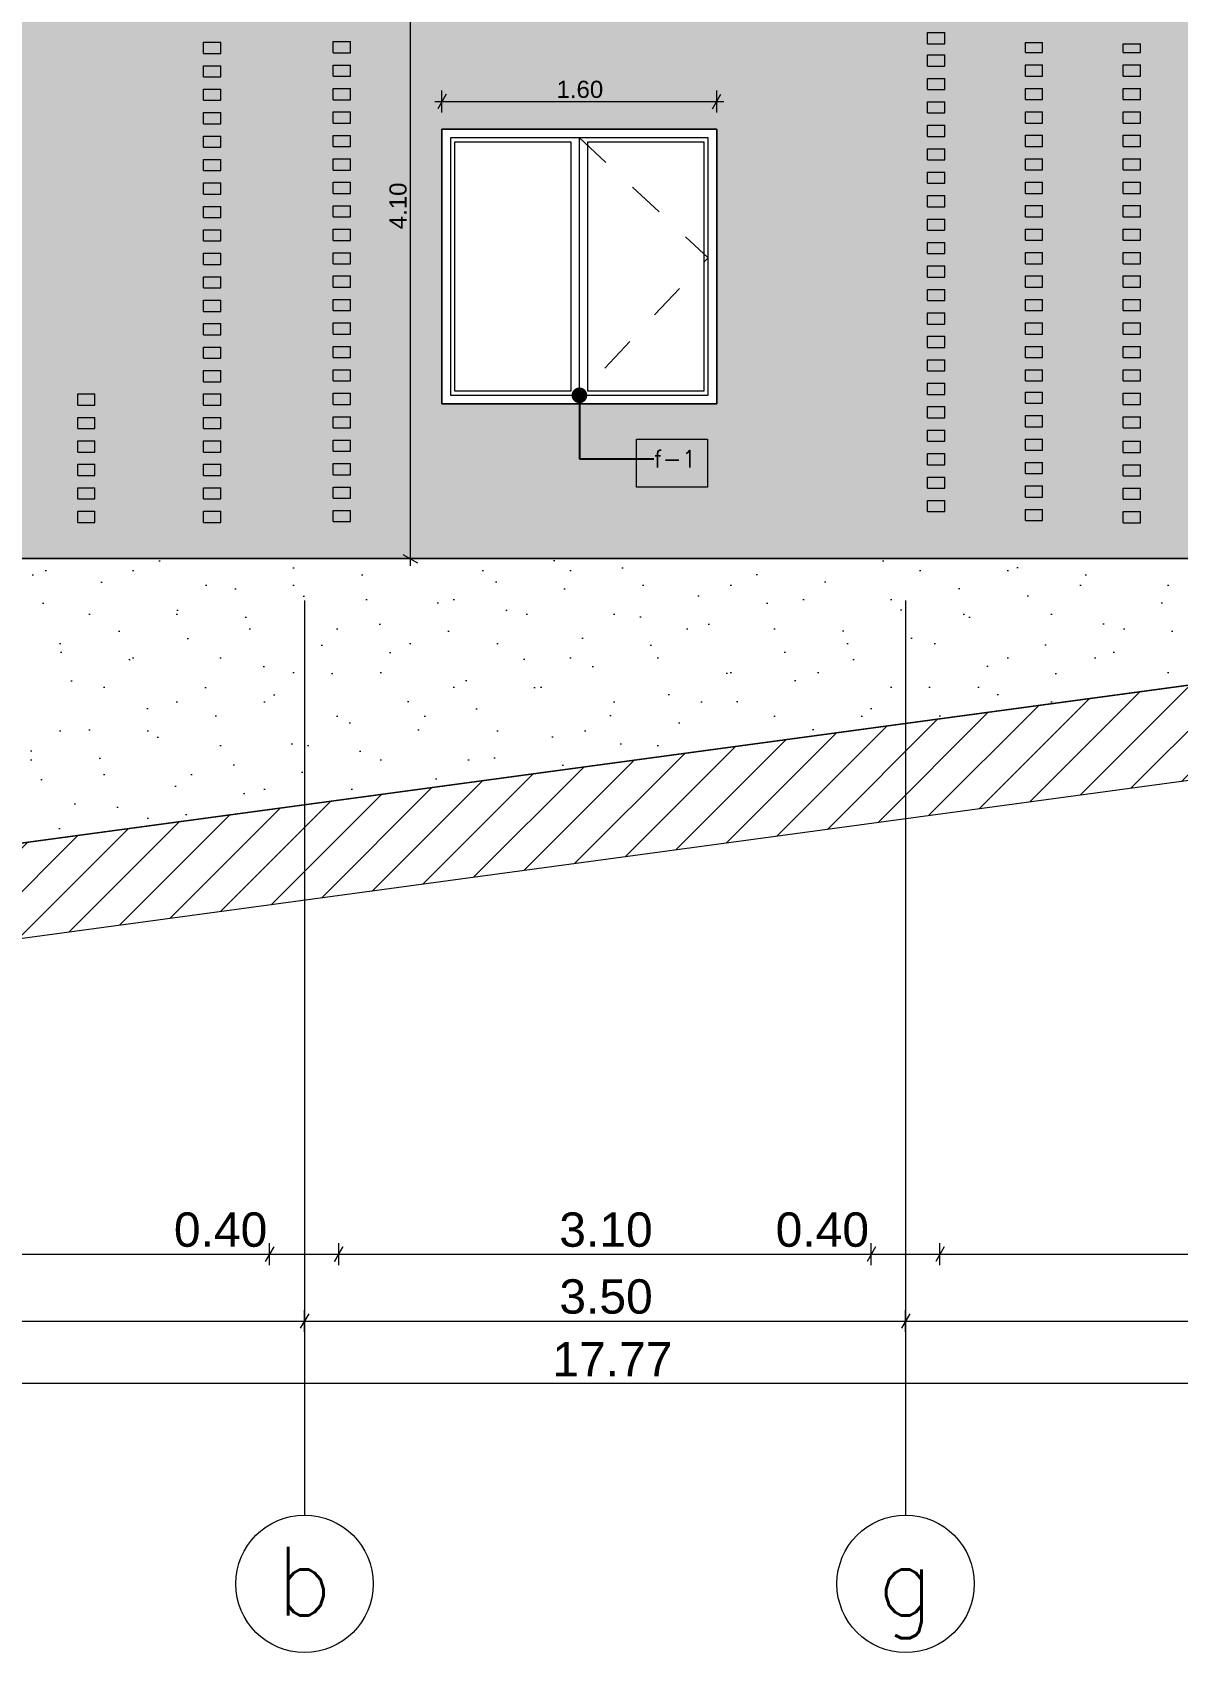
# Model space of a CAD drawing. Header units: millimetres. Extents: x 475616349 to 476941521, y 4620115302 to 4621446928.
# Drawn here: x 476726026 to 476732693, y 4620466472 to 4620475904 of the extents above; entities that cross this region are included whole.
import ezdxf

# ---------------------------------------------------------------- set-up
doc = ezdxf.new("R2010")
doc.units = ezdxf.units.MM
doc.header["$MEASUREMENT"] = 0
doc.linetypes.add('Dashed', pattern=[423.333333, 211.666667, -211.666667])
for name, color, linetype, lineweight in [('0_Pen_No__42_Pen_No__250_Pen_No__144', 144, 'Continuous', 0), ('0_Pen_No__7_Pen_No__250', 7, 'Continuous', 0), ('2D Drafting - General_Pen_No__7_Pen_No__250', 7, 'Continuous', 0), ('2D Drafting - General_Pen_No__7_Pen_No__7', 7, 'Continuous', 0), ('a-iataki_Pen_No__5_Pen_No__5_Pen_No__142', 142, 'Continuous', 0), ('New_2D Drafting - General_Pen_No__2_Pen_No__250', 7, 'Continuous', 0), ('New_2D Drafting - General_Pen_No__30_Pen_No__9_Pen_No__9_Pen_No__42', 250, 'Continuous', 0), ('New_2D Drafting - General_Pen_No__30_Pen_No__9_Pen_No__9_Pen_No__7', 7, 'Continuous', 0), ('New_Structural - Bearing_Pen_No__250', 7, 'Continuous', 0), ('New_zoma_Pen_No__4', 7, 'Continuous', 0), ('New_zoma_Pen_No__7', 7, 'Continuous', 0), ('Structural - Bearing_Pen_No__7_Pen_No__7_Pen_No__250', 7, 'Continuous', 0), ('zoma_Pen_No__142', 142, 'Continuous', 0), ('zoma_Pen_No__5_Pen_No__144', 144, 'Continuous', 0)]:
    doc.layers.add(name, color=color, linetype=linetype, lineweight=lineweight)
doc.layers.add('New_2D Drafting - General_Pen_No__30_Pen_No__9_Pen_No__9_Pen_No__254', color=7, linetype='Continuous', lineweight=0, true_color=0xcccccc)
doc.layers.add('New_zoma', color=7, linetype='Continuous')
doc.layers.add('zoma', color=7, linetype='Continuous')
doc.styles.add('GENERATED_STYLE_1', font='arial.ttf')
doc.styles.add('GENERATED_STYLE_2', font='arial.ttf')
doc.dimstyles.new('GENERATED_STYLE__1', dxfattribs={"dimtxt": 200, "dimasz": 64.421331, "dimexe": 0.18, "dimexo": 3, "dimgap": 0.09, "dimtad": 1, "dimtih": 1, "dimtoh": 1, "dimlfac": 0.001, "dimzin": 0, "dimdsep": 46, "dimtxsty": 'GENERATED_STYLE_2', "dimblk": 'ARROWHEAD_2', "dimblk1": 'ARROWHEAD_2', "dimblk2": 'ARROWHEAD_2', "dimcen": 0.09, "dimclrd": 142, "dimclre": 142, "dimclrt": 142, "dimadec": 0, "dimazin": 0, "dimtfac": 1, "dimtdec": 4, "dimtmove": 0, "dimatfit": 3, "dimfxl": 1, "dimtolj": 1, "dimtzin": 0, "dimarcsym": 0})
doc.dimstyles.new('GENERATED_STYLE__18', dxfattribs={"dimtxt": 100, "dimasz": 64.421331, "dimexe": 0.18, "dimexo": 3, "dimgap": 0.09, "dimtad": 1, "dimtih": 1, "dimtoh": 1, "dimlfac": 0.001, "dimzin": 0, "dimdsep": 46, "dimtxsty": 'GENERATED_STYLE_1', "dimblk": 'ARROWHEAD_2', "dimblk1": 'ARROWHEAD_2', "dimblk2": 'ARROWHEAD_2', "dimcen": 0.09, "dimclrd": 7, "dimclre": 7, "dimclrt": 7, "dimadec": 0, "dimazin": 0, "dimtfac": 1, "dimtdec": 4, "dimtmove": 0, "dimatfit": 3, "dimfxl": 1, "dimtolj": 1, "dimtzin": 0, "dimarcsym": 0})
doc.dimstyles.new('GENERATED_STYLE__19', dxfattribs={"dimtxt": 100, "dimasz": 64.421331, "dimexe": 0.18, "dimexo": 3, "dimgap": 0.09, "dimtad": 1, "dimlfac": 0.001, "dimzin": 0, "dimdsep": 46, "dimtxsty": 'GENERATED_STYLE_1', "dimblk": 'ARROWHEAD_2', "dimblk1": 'ARROWHEAD_2', "dimblk2": 'ARROWHEAD_2', "dimcen": 0.09, "dimclrd": 7, "dimclre": 7, "dimclrt": 7, "dimadec": 0, "dimazin": 0, "dimtfac": 1, "dimtdec": 4, "dimtmove": 0, "dimatfit": 3, "dimfxl": 1, "dimtolj": 1, "dimtzin": 0, "dimarcsym": 0})
doc.dimstyles.new('GENERATED_STYLE__48', dxfattribs={"dimtxt": 0.18, "dimasz": 182.4, "dimexe": 0.18, "dimexo": 0.0625, "dimgap": 0.09, "dimtad": 0, "dimtih": 1, "dimtoh": 1, "dimdec": 4, "dimzin": 0, "dimdsep": 46, "dimcen": 0.09, "dimadec": 0, "dimazin": 0, "dimtfac": 1, "dimtdec": 4, "dimtmove": 0, "dimatfit": 3, "dimldrblk": 'ARROWHEAD_11', "dimfxl": 1, "dimtolj": 1, "dimtzin": 0, "dimarcsym": 0})

# ---------------------------------------------------------------- blocks, each defined once
blk = doc.blocks.new('*D245', base_point=(476577134.1, 4620325125.7))
at = {"layer": 'zoma_Pen_No__142', "color": 142, "linetype": 'Continuous', "lineweight": 0, "transparency": 16777216}
for p, q in [((476720710.1, 4620468338.4), (476720710.1, 4620468465.5)), ((476727610, 4620468338.4), (476727610, 4620468465.5)), ((476720668.7, 4620468402), (476720710.1, 4620468402)), ((476720734.6, 4620468444.4), (476720685.7, 4620468359.6)), ((476720710.1, 4620468402), (476727610, 4620468402)), ((476727634.5, 4620468444.4), (476727585.5, 4620468359.6))]:
    blk.add_line(p, q, dxfattribs=at)
at = {"layer": 'zoma_Pen_No__142', "color": 142, "lineweight": 0, "transparency": 16777216, "insert": (476723894, 4620468442), "char_height": 200, "attachment_point": 7, "style": 'GENERATED_STYLE_2'}
blk.add_mtext('\\A1;{\\pql;\\fArial CYR|b0|i0|c204|p34;6.90}', dxfattribs=at)
blk = doc.blocks.new('ARROWHEAD_2')
at = {"color": 0, "linetype": 'Continuous', "lineweight": 0}
for p, q in [((0, 0), (-1, 0)), ((-0.38, -0.66), (0.38, 0.66))]:
    blk.add_line(p, q, dxfattribs=at)
blk = doc.blocks.new('*D246', base_point=(476577134.1, 4620325125.7))
at = {"layer": 'zoma_Pen_No__142', "color": 142, "linetype": 'Continuous', "lineweight": 0, "transparency": 16777216}
for p, q in [((476727610, 4620468338.4), (476727610, 4620468465.5)), ((476731109.9, 4620468338.4), (476731109.9, 4620468465.5)), ((476727634.5, 4620468444.4), (476727585.5, 4620468359.6)), ((476727610, 4620468402), (476731109.9, 4620468402)), ((476731134.3, 4620468444.4), (476731085.4, 4620468359.6))]:
    blk.add_line(p, q, dxfattribs=at)
at = {"layer": 'zoma_Pen_No__142', "color": 142, "lineweight": 0, "transparency": 16777216, "insert": (476729093.9, 4620468442), "char_height": 200, "attachment_point": 7, "style": 'GENERATED_STYLE_2'}
blk.add_mtext('\\A1;{\\pql;\\fArial CYR|b0|i0|c204|p34;3.50}', dxfattribs=at)
blk = doc.blocks.new('*D247', base_point=(476577134.1, 4620325125.7))
at = {"layer": 'zoma_Pen_No__142', "color": 142, "linetype": 'Continuous', "lineweight": 0, "transparency": 16777216}
for p, q in [((476731109.9, 4620468338.4), (476731109.9, 4620468465.5)), ((476738009.9, 4620468338.4), (476738009.9, 4620468465.5)), ((476731134.3, 4620468444.4), (476731085.4, 4620468359.6)), ((476731109.9, 4620468402), (476738009.9, 4620468402)), ((476737985.4, 4620468359.6), (476738034.3, 4620468444.4)), ((476738009.9, 4620468402), (476738051.3, 4620468402))]:
    blk.add_line(p, q, dxfattribs=at)
at = {"layer": 'zoma_Pen_No__142', "color": 142, "lineweight": 0, "transparency": 16777216, "insert": (476734293.8, 4620468442), "char_height": 200, "attachment_point": 7, "style": 'GENERATED_STYLE_2'}
blk.add_mtext('\\A1;{\\pql;\\fArial CYR|b0|i0|c204|p34;6.90}', dxfattribs=at)
blk = doc.blocks.new('*D249', base_point=(476577134.1, 4620325125.7))
at = {"layer": 'zoma_Pen_No__142', "color": 142, "linetype": 'Continuous', "lineweight": 0, "transparency": 16777216}
for p, q in [((476720910.1, 4620468727.8), (476720910.1, 4620468855)), ((476727406.6, 4620468727.8), (476727406.6, 4620468855)), ((476720934.6, 4620468833.8), (476720885.7, 4620468749)), ((476720910.1, 4620468791.4), (476727406.6, 4620468791.4)), ((476727431.1, 4620468833.8), (476727382.1, 4620468749))]:
    blk.add_line(p, q, dxfattribs=at)
at = {"layer": 'zoma_Pen_No__142', "color": 142, "lineweight": 0, "transparency": 16777216, "char_height": 200, "attachment_point": 7, "style": 'GENERATED_STYLE_2'}
for s, insert in [('\\A1;{\\pql;\\fArial CYR|b0|i0|c204|p34;6.50}', (476723892.3, 4620468831.4)), ('\\A1;{\\pql;\\fArial CYR|b0|i0|c204|p34;0.40}', (476726850, 4620468831.4))]:
    blk.add_mtext(s, dxfattribs=dict(at, insert=insert))
blk = doc.blocks.new('*D250', base_point=(476577134.1, 4620325125.7))
at = {"layer": 'zoma_Pen_No__142', "color": 142, "linetype": 'Continuous', "lineweight": 0, "transparency": 16777216}
for p, q in [((476727406.6, 4620468727.8), (476727406.6, 4620468855)), ((476727809.3, 4620468727.8), (476727809.3, 4620468855)), ((476727431.1, 4620468833.8), (476727382.1, 4620468749)), ((476727406.6, 4620468791.4), (476727809.3, 4620468791.4)), ((476727784.8, 4620468749), (476727833.8, 4620468833.8)), ((476727809.3, 4620468791.4), (476727850.8, 4620468791.4))]:
    blk.add_line(p, q, dxfattribs=at)
blk = doc.blocks.new('*D252', base_point=(476577134.1, 4620325125.7))
at = {"layer": 'zoma_Pen_No__142', "color": 142, "linetype": 'Continuous', "lineweight": 0, "transparency": 16777216}
for p, q in [((476720510.1, 4620468102.5), (476720510.1, 4620467975.4)), ((476738280.2, 4620468102.5), (476738280.2, 4620467975.4)), ((476720510.1, 4620468039), (476720468.7, 4620468039)), ((476720534.6, 4620468081.3), (476720485.7, 4620467996.6)), ((476738280.2, 4620468039), (476720510.1, 4620468039)), ((476738255.8, 4620467996.6), (476738304.7, 4620468081.3)), ((476738321.7, 4620468039), (476738280.2, 4620468039))]:
    blk.add_line(p, q, dxfattribs=at)
at = {"layer": 'zoma_Pen_No__142', "color": 142, "lineweight": 0, "transparency": 16777216, "insert": (476729053.2, 4620468079), "char_height": 200, "attachment_point": 7, "style": 'GENERATED_STYLE_2'}
blk.add_mtext('\\A1;{\\pql;\\fArial CYR|b0|i0|c204|p34;17.77}', dxfattribs=at)
blk = doc.blocks.new('*D254', base_point=(476577134.1, 4620325125.7))
at = {"layer": 'zoma_Pen_No__142', "color": 142, "linetype": 'Continuous', "lineweight": 0, "transparency": 16777216}
for p, q in [((476727809.3, 4620468727.8), (476727809.3, 4620468855)), ((476730909.9, 4620468727.8), (476730909.9, 4620468855)), ((476727767.9, 4620468791.4), (476727809.3, 4620468791.4)), ((476727833.8, 4620468833.8), (476727784.8, 4620468749)), ((476727809.3, 4620468791.4), (476730909.9, 4620468791.4)), ((476730934.3, 4620468833.8), (476730885.4, 4620468749))]:
    blk.add_line(p, q, dxfattribs=at)
at = {"layer": 'zoma_Pen_No__142', "color": 142, "lineweight": 0, "transparency": 16777216, "char_height": 200, "attachment_point": 7, "style": 'GENERATED_STYLE_2'}
for s, insert in [('\\A1;{\\pql;\\fArial CYR|b0|i0|c204|p34;3.10}', (476729093.5, 4620468831.4)), ('\\A1;{\\pql;\\fArial CYR|b0|i0|c204|p34;0.40}', (476730353.2, 4620468831.4))]:
    blk.add_mtext(s, dxfattribs=dict(at, insert=insert))
blk = doc.blocks.new('*D255', base_point=(476577134.1, 4620325125.7))
at = {"layer": 'zoma_Pen_No__142', "color": 142, "linetype": 'Continuous', "lineweight": 0, "transparency": 16777216}
for p, q in [((476730909.9, 4620468727.8), (476730909.9, 4620468855)), ((476731309.9, 4620468727.8), (476731309.9, 4620468855)), ((476730934.3, 4620468833.8), (476730885.4, 4620468749)), ((476730909.9, 4620468791.4), (476731309.9, 4620468791.4)), ((476731334.3, 4620468833.8), (476731285.4, 4620468749))]:
    blk.add_line(p, q, dxfattribs=at)
blk = doc.blocks.new('*D256', base_point=(476577134.1, 4620325125.7))
at = {"layer": 'zoma_Pen_No__142', "color": 142, "linetype": 'Continuous', "lineweight": 0, "transparency": 16777216}
for p, q in [((476731309.9, 4620468727.8), (476731309.9, 4620468855)), ((476737809.9, 4620468727.8), (476737809.9, 4620468855)), ((476731334.3, 4620468833.8), (476731285.4, 4620468749)), ((476731309.9, 4620468791.4), (476737809.9, 4620468791.4)), ((476737834.3, 4620468833.8), (476737785.4, 4620468749))]:
    blk.add_line(p, q, dxfattribs=at)
at = {"layer": 'zoma_Pen_No__142', "color": 142, "lineweight": 0, "transparency": 16777216, "insert": (476734293.8, 4620468831.4), "char_height": 200, "attachment_point": 7, "style": 'GENERATED_STYLE_2'}
blk.add_mtext('\\A1;{\\pql;\\fArial CYR|b0|i0|c204|p34;6.50}', dxfattribs=at)
blk = doc.blocks.new('*D1120', base_point=(476577134.1, 4620325125.7))
at = {"layer": 'New_zoma_Pen_No__4', "color": 7, "linetype": 'Continuous', "lineweight": 0, "transparency": 16777216}
for p, q in [((476728226.1, 4620478540.7), (476728226, 4620476940.7)), ((476728268.4, 4620476916.2), (476728183.6, 4620476965.2)), ((476728162.4, 4620476940.7), (476728289.6, 4620476940.7)), ((476728226, 4620476940.7), (476728225.8, 4620472840.6)), ((476728162.3, 4620472840.6), (476728289.4, 4620472840.6)), ((476728183.5, 4620472865), (476728268.2, 4620472816.1)), ((476728225.8, 4620472840.6), (476728225.8, 4620472799.1))]:
    blk.add_line(p, q, dxfattribs=at)
at = {"layer": 'New_zoma_Pen_No__7', "color": 7, "lineweight": 0, "transparency": 16777216, "insert": (476728205.9, 4620474757.6), "char_height": 100, "attachment_point": 7, "rotation": 89.9977, "style": 'GENERATED_STYLE_1'}
blk.add_mtext('\\A1;{\\pql;\\fArial|b0|i0|c0|p34;4.10}', dxfattribs=at)
blk = doc.blocks.new('*D1125', base_point=(476577134.1, 4620325125.7))
at = {"layer": 'New_zoma_Pen_No__4', "color": 7, "linetype": 'Continuous', "lineweight": 0, "transparency": 16777216}
for p, q in [((476728435, 4620475543.3), (476728386.1, 4620475458.5)), ((476728410.6, 4620475437.3), (476728410.6, 4620475564.5)), ((476729986.1, 4620475458.5), (476730035, 4620475543.3)), ((476730010.6, 4620475437.3), (476730010.6, 4620475564.5)), ((476728369.1, 4620475500.9), (476728410.6, 4620475500.9)), ((476728410.6, 4620475500.9), (476730010.6, 4620475500.9)), ((476730010.6, 4620475500.9), (476730052, 4620475500.9))]:
    blk.add_line(p, q, dxfattribs=at)
at = {"layer": 'New_zoma_Pen_No__7', "color": 7, "lineweight": 0, "transparency": 16777216, "insert": (476729077.5, 4620475520.9), "char_height": 100, "attachment_point": 7, "style": 'GENERATED_STYLE_1'}
blk.add_mtext('\\A1;{\\pql;\\fArial|b0|i0|c0|p34;1.60}', dxfattribs=at)
blk = doc.blocks.new('ARROWHEAD_11')
at = {"color": 0, "linetype": 'Continuous', "lineweight": 0}
blk.add_line((0, 0), (-1, 0), dxfattribs=at)
at = {"color": 0, "linetype": 'Continuous', "lineweight": 0, "const_width": 0.25, "flags": 128}
blk.add_lwpolyline([(-0.125, 0, 1), (0.125, 0, 1)], format="xyb", close=True, dxfattribs=at)

msp = doc.modelspace()

# ---------------------------------------------------------------- hatches: boundary and pattern name
at = {"layer": '2D Drafting - General_Pen_No__7_Pen_No__7', "linetype": 'Continuous', "lineweight": 0}
h = msp.add_hatch(dxfattribs=at)
h.set_pattern_fill('MASONRY_BLOCK', style=0, pattern_type=2)
h.set_pattern_definition([(45, (476577134.07, 4620325125.74), (-127.27922, 127.27922), [])])
h.paths.add_polyline_path([(476747223.408, 4620472841.511), (476747223.408, 4620472284.525), (476738189.088, 4620472284.525), (476721210.131, 4620469985.011), (476715272.145, 4620469985.019), (476715272.146, 4620470542.314), (476720510.154, 4620470541.027), (476721210.132, 4620470540.683), (476738209.815, 4620472841.511)])
at = {"layer": 'New_2D Drafting - General_Pen_No__30_Pen_No__9_Pen_No__9_Pen_No__254', "linetype": 'Continuous', "lineweight": 0, "true_color": 0xcccccc}
h = msp.add_hatch(dxfattribs=at)
h.set_pattern_fill('BRICK___RUNNING_BOND', color=254, style=0, pattern_type=2)
h.set_pattern_definition([(0, (476731109.86, 4620481050.07), (0, 66.64), []), (90, (476731109.86, 4620481050.07), (-244.8, 0), [66.64, -66.64]), (90, (476731232.26, 4620481116.7), (-244.8, 0), [66.64, -66.64])])
h.paths.add_polyline_path([(476721139.846, 4620476040.844), (476721139.846, 4620486040.451), (476738280.212, 4620486040.447), (476738280.212, 4620485580.856), (476738280.219, 4620475470.855), (476738209.815, 4620475470.855), (476738209.815, 4620472841.511), (476738205.261, 4620472840.855), (476721139.846, 4620472840.855)])
h.paths.add_polyline_path([(476724810.212, 4620478540.855), (476724810.212, 4620476940.855), (476726410.212, 4620476940.855), (476726410.212, 4620478540.855)], flags=0)
h.paths.add_polyline_path([(476724810.212, 4620480140.855), (476726410.212, 4620480140.855), (476726410.212, 4620481740.855), (476724810.212, 4620481740.855)], flags=0)
h.paths.add_polyline_path([(476726410.212, 4620483340.854), (476726410.212, 4620484940.855), (476724810.212, 4620484940.855), (476724810.212, 4620483340.854)], flags=0)
h.paths.add_polyline_path([(476728410.07, 4620473740.854), (476728410.07, 4620475340.854), (476730010.07, 4620475340.854), (476730010.07, 4620473740.854)], flags=0)
h.paths.add_polyline_path([(476730010.984, 4620480140.855), (476730010.984, 4620481740.855), (476728410.551, 4620481740.855), (476728410.551, 4620480140.855)], flags=0)
h.paths.add_polyline_path([(476728410.551, 4620476940.855), (476730010.984, 4620476940.855), (476730010.984, 4620478540.855), (476728410.551, 4620478540.855)], flags=0)
h.paths.add_polyline_path([(476730010.551, 4620483340.854), (476728410.551, 4620483340.854), (476728410.551, 4620484940.854), (476730010.551, 4620484940.854)], flags=0)
at = {"layer": 'New_2D Drafting - General_Pen_No__30_Pen_No__9_Pen_No__9_Pen_No__42', "linetype": 'Continuous', "lineweight": 0}
h = msp.add_hatch(dxfattribs=at)
h.set_pattern_fill('CUT_STONE', color=250, style=0, pattern_type=2)
h.set_pattern_definition([(45, (476731109.86, 4620481850.07), (-254.5584, 254.5584), [0, -240, 0, -360]), (110, (476731909.86, 4620481850.07), (338.289, 123.127), [0, -176, 0, -304])])
h.paths.add_polyline_path([(476721210.154, 4620472840.855), (476738205.261, 4620472840.855), (476721210.154, 4620470540.683)])

# ---------------------------------------------------------------- linework, layer by layer
at = {"layer": '0_Pen_No__42_Pen_No__250_Pen_No__144', "color": 144, "linetype": 'Continuous', "lineweight": 0}
for centre in [(476727610.018, 4620466871.647), (476731109.86, 4620466871.647)]:
    msp.add_circle(centre, 400, dxfattribs=at)
at = {"layer": '0_Pen_No__7_Pen_No__250', "color": 7, "linetype": 'Continuous', "lineweight": 0, "flags": 128}
msp.add_lwpolyline([(476730010.154, 4620475340.855), (476728410.154, 4620475340.855), (476728410.154, 4620473740.855), (476730010.154, 4620473740.855)], close=True, dxfattribs=at)
at = {"layer": '2D Drafting - General_Pen_No__7_Pen_No__250', "color": 7, "linetype": 'Dashed', "lineweight": 0, "flags": 128}
msp.add_lwpolyline([(476729209.762, 4620475291.45), (476729959.933, 4620474591.634), (476729210.199, 4620473790.855)], dxfattribs=at)
at = {"layer": '2D Drafting - General_Pen_No__7_Pen_No__250', "color": 7, "linetype": 'Continuous', "lineweight": 0, "flags": 128}
msp.add_lwpolyline([(476747223.408, 4620472841.511), (476747223.408, 4620472284.525), (476738189.088, 4620472284.525), (476721210.131, 4620469985.011), (476715272.145, 4620469985.019), (476715272.146, 4620470542.314), (476720510.154, 4620470541.027), (476721210.132, 4620470540.683), (476738209.815, 4620472841.511)], close=True, dxfattribs=at)
at = {"layer": 'New_2D Drafting - General_Pen_No__2_Pen_No__250', "color": 7, "linetype": 'Continuous', "lineweight": 0, "flags": 128}
msp.add_lwpolyline([(476729543.399, 4620473536.486), (476729956.4, 4620473536.486), (476729956.4, 4620473256.798), (476729543.399, 4620473256.798)], close=True, dxfattribs=at)
at = {"layer": 'New_2D Drafting - General_Pen_No__30_Pen_No__9_Pen_No__9_Pen_No__7', "color": 7, "linetype": 'Continuous', "lineweight": 0, "flags": 128}
for points in [[(476721139.846, 4620476040.844), (476721139.846, 4620486040.451), (476738280.212, 4620486040.447), (476738280.212, 4620485580.856), (476738280.219, 4620475470.855), (476738209.815, 4620475470.855), (476738209.815, 4620472841.511), (476738205.261, 4620472840.855), (476721139.846, 4620472840.855)], [(476728410.07, 4620473740.854), (476728410.07, 4620475340.854), (476730010.07, 4620475340.854), (476730010.07, 4620473740.854)], [(476721210.154, 4620472840.855), (476738205.261, 4620472840.855), (476721210.154, 4620470540.683)]]:
    msp.add_lwpolyline(points, close=True, dxfattribs=at)
at = {"layer": 'New_Structural - Bearing_Pen_No__250', "color": 7, "linetype": 'Continuous', "lineweight": 0}
for p, q in [((476727022.688, 4620475846.51), (476727122.36, 4620475846.51)), ((476727022.688, 4620475781.51), (476727022.688, 4620475846.51)), ((476727122.36, 4620475781.51), (476727122.36, 4620475846.51)), ((476727777.82, 4620475849.998), (476727877.493, 4620475849.998)), ((476727777.82, 4620475784.998), (476727777.82, 4620475849.998)), ((476727877.493, 4620475784.998), (476727877.493, 4620475849.998)), ((476731237.858, 4620475902.965), (476731337.531, 4620475902.965)), ((476731237.858, 4620475837.965), (476731237.858, 4620475902.965)), ((476731237.858, 4620475837.965), (476731337.531, 4620475837.965)), ((476731337.531, 4620475837.965), (476731337.531, 4620475902.965)), ((476731807.531, 4620475844.482), (476731907.203, 4620475844.482)), ((476731807.531, 4620475785.752), (476731807.531, 4620475844.482)), ((476731907.203, 4620475785.752), (476731907.203, 4620475844.482)), ((476732377.203, 4620475837.965), (476732476.875, 4620475837.965)), ((476732377.203, 4620475785.752), (476732377.203, 4620475837.965)), ((476732476.875, 4620475785.752), (476732476.875, 4620475837.965)), ((476727022.688, 4620475781.51), (476727122.36, 4620475781.51)), ((476727777.82, 4620475784.998), (476727877.493, 4620475784.998)), ((476731237.858, 4620475707.717), (476731237.858, 4620475772.717)), ((476731237.858, 4620475772.717), (476731337.531, 4620475772.717)), ((476731337.531, 4620475707.717), (476731337.531, 4620475772.717)), ((476731807.531, 4620475785.752), (476731907.203, 4620475785.752)), ((476732377.203, 4620475785.752), (476732476.875, 4620475785.752)), ((476727022.688, 4620475709.993), (476727122.36, 4620475709.993)), ((476727022.688, 4620475644.993), (476727022.688, 4620475709.993)), ((476727022.688, 4620475644.993), (476727122.36, 4620475644.993)), ((476727122.36, 4620475644.993), (476727122.36, 4620475709.993)), ((476727777.82, 4620475713.48), (476727877.493, 4620475713.48)), ((476727777.82, 4620475648.48), (476727777.82, 4620475713.48)), ((476727777.82, 4620475648.48), (476727877.493, 4620475648.48)), ((476727877.493, 4620475648.48), (476727877.493, 4620475713.48)), ((476731237.858, 4620475707.717), (476731337.531, 4620475707.717)), ((476731237.858, 4620475636.2), (476731337.531, 4620475636.2)), ((476731237.858, 4620475571.2), (476731237.858, 4620475636.2)), ((476731337.531, 4620475571.2), (476731337.531, 4620475636.2)), ((476731807.531, 4620475714.235), (476731907.203, 4620475714.235)), ((476731807.531, 4620475649.235), (476731807.531, 4620475714.235)), ((476731807.531, 4620475649.235), (476731907.203, 4620475649.235)), ((476731907.203, 4620475649.235), (476731907.203, 4620475714.235)), ((476732377.203, 4620475714.235), (476732476.875, 4620475714.235)), ((476732377.203, 4620475649.235), (476732377.203, 4620475714.235)), ((476732377.203, 4620475649.235), (476732476.875, 4620475649.235)), ((476732476.875, 4620475649.235), (476732476.875, 4620475714.235)), ((476727022.688, 4620475573.476), (476727122.36, 4620475573.476)), ((476727022.688, 4620475508.476), (476727022.688, 4620475573.476)), ((476727122.36, 4620475508.476), (476727122.36, 4620475573.476)), ((476727777.82, 4620475576.963), (476727877.493, 4620475576.963)), ((476727777.82, 4620475511.963), (476727777.82, 4620475576.963)), ((476727877.493, 4620475511.963), (476727877.493, 4620475576.963)), ((476731237.858, 4620475571.2), (476731337.531, 4620475571.2)), ((476731807.531, 4620475577.717), (476731907.203, 4620475577.717)), ((476731807.531, 4620475512.717), (476731807.531, 4620475577.717)), ((476731907.203, 4620475512.717), (476731907.203, 4620475577.717)), ((476732377.203, 4620475577.717), (476732476.875, 4620475577.717)), ((476732377.203, 4620475512.717), (476732377.203, 4620475577.717)), ((476732476.875, 4620475512.717), (476732476.875, 4620475577.717)), ((476727022.688, 4620475508.476), (476727122.36, 4620475508.476)), ((476727777.82, 4620475511.963), (476727877.493, 4620475511.963)), ((476727777.82, 4620475440.446), (476727877.493, 4620475440.446)), ((476727777.82, 4620475375.446), (476727777.82, 4620475440.446)), ((476727877.493, 4620475375.446), (476727877.493, 4620475440.446)), ((476731237.858, 4620475499.683), (476731337.531, 4620475499.683)), ((476731237.858, 4620475434.683), (476731237.858, 4620475499.683)), ((476731337.531, 4620475434.683), (476731337.531, 4620475499.683)), ((476731807.531, 4620475512.717), (476731907.203, 4620475512.717)), ((476731807.531, 4620475441.2), (476731907.203, 4620475441.2)), ((476731807.531, 4620475376.2), (476731807.531, 4620475441.2)), ((476731907.203, 4620475376.2), (476731907.203, 4620475441.2)), ((476732377.203, 4620475512.717), (476732476.875, 4620475512.717)), ((476732377.203, 4620475441.2), (476732476.875, 4620475441.2)), ((476732377.203, 4620475376.2), (476732377.203, 4620475441.2)), ((476732476.875, 4620475376.2), (476732476.875, 4620475441.2)), ((476727022.688, 4620475436.958), (476727122.36, 4620475436.958)), ((476727022.688, 4620475371.958), (476727022.688, 4620475436.958)), ((476727022.688, 4620475371.958), (476727122.36, 4620475371.958)), ((476727122.36, 4620475371.958), (476727122.36, 4620475436.958)), ((476727777.82, 4620475375.446), (476727877.493, 4620475375.446)), ((476731237.858, 4620475434.683), (476731337.531, 4620475434.683)), ((476731237.858, 4620475363.166), (476731337.531, 4620475363.166)), ((476731237.858, 4620475298.166), (476731237.858, 4620475363.166)), ((476731337.531, 4620475298.166), (476731337.531, 4620475363.166)), ((476731807.531, 4620475376.2), (476731907.203, 4620475376.2)), ((476732377.203, 4620475376.2), (476732476.875, 4620475376.2)), ((476727022.688, 4620475300.441), (476727122.36, 4620475300.441)), ((476727022.688, 4620475235.441), (476727022.688, 4620475300.441)), ((476727122.36, 4620475235.441), (476727122.36, 4620475300.441)), ((476727777.82, 4620475303.929), (476727877.493, 4620475303.929)), ((476727777.82, 4620475238.929), (476727777.82, 4620475303.929)), ((476727877.493, 4620475238.929), (476727877.493, 4620475303.929)), ((476731237.858, 4620475298.166), (476731337.531, 4620475298.166)), ((476731807.531, 4620475304.683), (476731907.203, 4620475304.683)), ((476731807.531, 4620475239.683), (476731807.531, 4620475304.683)), ((476731907.203, 4620475239.683), (476731907.203, 4620475304.683)), ((476732377.203, 4620475304.683), (476732476.875, 4620475304.683)), ((476732377.203, 4620475239.683), (476732377.203, 4620475304.683)), ((476732476.875, 4620475239.683), (476732476.875, 4620475304.683)), ((476727022.688, 4620475235.441), (476727122.36, 4620475235.441)), ((476727022.688, 4620475163.924), (476727122.36, 4620475163.924)), ((476727022.688, 4620475098.924), (476727022.688, 4620475163.924)), ((476727122.36, 4620475098.924), (476727122.36, 4620475163.924)), ((476727777.82, 4620475238.929), (476727877.493, 4620475238.929)), ((476727777.82, 4620475167.411), (476727877.493, 4620475167.411)), ((476727777.82, 4620475102.411), (476727777.82, 4620475167.411)), ((476727877.493, 4620475102.411), (476727877.493, 4620475167.411)), ((476731237.858, 4620475226.648), (476731337.531, 4620475226.648)), ((476731237.858, 4620475161.648), (476731237.858, 4620475226.648)), ((476731237.858, 4620475161.648), (476731337.531, 4620475161.648)), ((476731337.531, 4620475161.648), (476731337.531, 4620475226.648)), ((476731807.531, 4620475239.683), (476731907.203, 4620475239.683)), ((476731807.531, 4620475168.166), (476731907.203, 4620475168.166)), ((476731807.531, 4620475103.166), (476731807.531, 4620475168.166)), ((476731907.203, 4620475103.166), (476731907.203, 4620475168.166)), ((476732377.203, 4620475239.683), (476732476.875, 4620475239.683)), ((476732377.203, 4620475168.166), (476732476.875, 4620475168.166)), ((476732377.203, 4620475103.166), (476732377.203, 4620475168.166)), ((476732476.875, 4620475103.166), (476732476.875, 4620475168.166)), ((476727022.688, 4620475098.924), (476727122.36, 4620475098.924)), ((476727777.82, 4620475102.411), (476727877.493, 4620475102.411)), ((476731237.858, 4620475090.131), (476731337.531, 4620475090.131)), ((476731237.858, 4620475025.131), (476731237.858, 4620475090.131)), ((476731337.531, 4620475025.131), (476731337.531, 4620475090.131)), ((476731807.531, 4620475103.166), (476731907.203, 4620475103.166)), ((476732377.203, 4620475103.166), (476732476.875, 4620475103.166)), ((476727022.688, 4620475027.407), (476727122.36, 4620475027.407)), ((476727022.688, 4620474962.407), (476727022.688, 4620475027.407)), ((476727122.36, 4620474962.407), (476727122.36, 4620475027.407)), ((476727777.82, 4620475030.894), (476727877.493, 4620475030.894)), ((476727777.82, 4620474965.894), (476727777.82, 4620475030.894)), ((476727877.493, 4620474965.894), (476727877.493, 4620475030.894)), ((476731237.858, 4620475025.131), (476731337.531, 4620475025.131)), ((476731807.531, 4620475031.648), (476731907.203, 4620475031.648)), ((476731807.531, 4620474966.648), (476731807.531, 4620475031.648)), ((476731907.203, 4620474966.648), (476731907.203, 4620475031.648)), ((476732377.203, 4620475031.648), (476732476.875, 4620475031.648)), ((476732377.203, 4620474966.648), (476732377.203, 4620475031.648)), ((476732476.875, 4620474966.648), (476732476.875, 4620475031.648)), ((476727022.688, 4620474962.407), (476727122.36, 4620474962.407)), ((476727022.688, 4620474890.889), (476727122.36, 4620474890.889)), ((476727022.688, 4620474825.889), (476727022.688, 4620474890.889)), ((476727122.36, 4620474825.889), (476727122.36, 4620474890.889)), ((476727777.82, 4620474965.894), (476727877.493, 4620474965.894)), ((476727777.82, 4620474894.377), (476727877.493, 4620474894.377)), ((476727777.82, 4620474829.377), (476727777.82, 4620474894.377)), ((476727877.493, 4620474829.377), (476727877.493, 4620474894.377)), ((476731237.858, 4620474953.614), (476731337.531, 4620474953.614)), ((476731237.858, 4620474888.614), (476731237.858, 4620474953.614)), ((476731237.858, 4620474888.614), (476731337.531, 4620474888.614)), ((476731337.531, 4620474888.614), (476731337.531, 4620474953.614)), ((476731807.531, 4620474966.648), (476731907.203, 4620474966.648)), ((476731807.531, 4620474895.131), (476731907.203, 4620474895.131)), ((476731807.531, 4620474830.131), (476731807.531, 4620474895.131)), ((476731907.203, 4620474830.131), (476731907.203, 4620474895.131)), ((476732377.203, 4620474966.648), (476732476.875, 4620474966.648)), ((476732377.203, 4620474895.131), (476732476.875, 4620474895.131)), ((476732377.203, 4620474830.131), (476732377.203, 4620474895.131)), ((476732476.875, 4620474830.131), (476732476.875, 4620474895.131)), ((476727022.688, 4620474825.889), (476727122.36, 4620474825.889)), ((476727777.82, 4620474829.377), (476727877.493, 4620474829.377)), ((476731237.858, 4620474817.096), (476731337.531, 4620474817.096)), ((476731237.858, 4620474752.096), (476731237.858, 4620474817.096)), ((476731337.531, 4620474752.096), (476731337.531, 4620474817.096)), ((476731807.531, 4620474830.131), (476731907.203, 4620474830.131)), ((476732377.203, 4620474830.131), (476732476.875, 4620474830.131)), ((476727022.688, 4620474754.372), (476727122.36, 4620474754.372)), ((476727022.688, 4620474689.372), (476727022.688, 4620474754.372)), ((476727022.688, 4620474689.372), (476727122.36, 4620474689.372)), ((476727122.36, 4620474689.372), (476727122.36, 4620474754.372)), ((476727777.82, 4620474757.859), (476727877.493, 4620474757.859)), ((476727777.82, 4620474692.859), (476727777.82, 4620474757.859)), ((476727777.82, 4620474692.859), (476727877.493, 4620474692.859)), ((476727877.493, 4620474692.859), (476727877.493, 4620474757.859)), ((476731237.858, 4620474752.096), (476731337.531, 4620474752.096)), ((476731807.531, 4620474758.614), (476731907.203, 4620474758.614)), ((476731807.531, 4620474693.614), (476731807.531, 4620474758.614)), ((476731807.531, 4620474693.614), (476731907.203, 4620474693.614)), ((476731907.203, 4620474693.614), (476731907.203, 4620474758.614)), ((476732377.203, 4620474758.614), (476732476.875, 4620474758.614)), ((476732377.203, 4620474693.614), (476732377.203, 4620474758.614)), ((476732377.203, 4620474693.614), (476732476.875, 4620474693.614)), ((476732476.875, 4620474693.614), (476732476.875, 4620474758.614)), ((476727022.688, 4620474617.855), (476727122.36, 4620474617.855)), ((476727022.688, 4620474552.855), (476727022.688, 4620474617.855)), ((476727122.36, 4620474552.855), (476727122.36, 4620474617.855)), ((476727777.82, 4620474621.342), (476727877.493, 4620474621.342)), ((476727777.82, 4620474556.342), (476727777.82, 4620474621.342)), ((476727877.493, 4620474556.342), (476727877.493, 4620474621.342)), ((476731237.858, 4620474680.579), (476731337.531, 4620474680.579)), ((476731237.858, 4620474615.579), (476731237.858, 4620474680.579)), ((476731237.858, 4620474615.579), (476731337.531, 4620474615.579)), ((476731337.531, 4620474615.579), (476731337.531, 4620474680.579)), ((476731807.531, 4620474622.096), (476731907.203, 4620474622.096)), ((476731807.531, 4620474557.096), (476731807.531, 4620474622.096)), ((476731907.203, 4620474557.096), (476731907.203, 4620474622.096)), ((476732377.203, 4620474622.096), (476732476.875, 4620474622.096)), ((476732377.203, 4620474557.096), (476732377.203, 4620474622.096)), ((476732476.875, 4620474557.096), (476732476.875, 4620474622.096)), ((476727022.688, 4620474552.855), (476727122.36, 4620474552.855)), ((476727777.82, 4620474556.342), (476727877.493, 4620474556.342)), ((476731237.858, 4620474544.062), (476731337.531, 4620474544.062)), ((476731237.858, 4620474479.062), (476731237.858, 4620474544.062)), ((476731337.531, 4620474479.062), (476731337.531, 4620474544.062)), ((476731807.531, 4620474557.096), (476731907.203, 4620474557.096)), ((476732377.203, 4620474557.096), (476732476.875, 4620474557.096)), ((476727022.688, 4620474481.337), (476727122.36, 4620474481.337)), ((476727022.688, 4620474416.337), (476727022.688, 4620474481.337)), ((476727022.688, 4620474416.337), (476727122.36, 4620474416.337)), ((476727122.36, 4620474416.337), (476727122.36, 4620474481.337)), ((476727777.82, 4620474485.579), (476727877.493, 4620474485.579)), ((476727777.82, 4620474420.579), (476727777.82, 4620474485.579)), ((476727777.82, 4620474420.579), (476727877.493, 4620474420.579)), ((476727877.493, 4620474420.579), (476727877.493, 4620474485.579)), ((476731237.858, 4620474479.062), (476731337.531, 4620474479.062)), ((476731237.858, 4620474407.545), (476731337.531, 4620474407.545)), ((476731237.858, 4620474342.545), (476731237.858, 4620474407.545)), ((476731337.531, 4620474342.545), (476731337.531, 4620474407.545)), ((476731807.531, 4620474485.579), (476731907.203, 4620474485.579)), ((476731807.531, 4620474420.579), (476731807.531, 4620474485.579)), ((476731807.531, 4620474420.579), (476731907.203, 4620474420.579)), ((476731907.203, 4620474420.579), (476731907.203, 4620474485.579)), ((476732377.203, 4620474485.579), (476732476.875, 4620474485.579)), ((476732377.203, 4620474420.579), (476732377.203, 4620474485.579)), ((476732377.203, 4620474420.579), (476732476.875, 4620474420.579)), ((476732476.875, 4620474420.579), (476732476.875, 4620474485.579)), ((476727022.688, 4620474344.82), (476727122.36, 4620474344.82)), ((476727022.688, 4620474279.82), (476727022.688, 4620474344.82)), ((476727122.36, 4620474279.82), (476727122.36, 4620474344.82)), ((476727777.82, 4620474349.062), (476727877.493, 4620474349.062)), ((476727777.82, 4620474284.062), (476727777.82, 4620474349.062)), ((476727877.493, 4620474284.062), (476727877.493, 4620474349.062)), ((476731237.858, 4620474342.545), (476731337.531, 4620474342.545)), ((476731807.531, 4620474349.062), (476731907.203, 4620474349.062)), ((476731807.531, 4620474284.062), (476731807.531, 4620474349.062)), ((476731907.203, 4620474284.062), (476731907.203, 4620474349.062)), ((476732377.203, 4620474349.062), (476732476.875, 4620474349.062)), ((476732377.203, 4620474284.062), (476732377.203, 4620474349.062)), ((476732476.875, 4620474284.062), (476732476.875, 4620474349.062)), ((476727022.688, 4620474279.82), (476727122.36, 4620474279.82)), ((476727777.82, 4620474284.062), (476727877.493, 4620474284.062)), ((476731237.858, 4620474271.027), (476731337.531, 4620474271.027)), ((476731237.858, 4620474206.027), (476731237.858, 4620474271.027)), ((476731337.531, 4620474206.027), (476731337.531, 4620474271.027)), ((476731807.531, 4620474284.062), (476731907.203, 4620474284.062)), ((476732377.203, 4620474284.062), (476732476.875, 4620474284.062)), ((476727022.688, 4620474208.303), (476727122.36, 4620474208.303)), ((476727022.688, 4620474143.303), (476727022.688, 4620474208.303)), ((476727022.688, 4620474143.303), (476727122.36, 4620474143.303)), ((476727122.36, 4620474143.303), (476727122.36, 4620474208.303)), ((476727777.82, 4620474212.545), (476727877.493, 4620474212.545)), ((476727777.82, 4620474147.545), (476727777.82, 4620474212.545)), ((476727777.82, 4620474147.545), (476727877.493, 4620474147.545)), ((476727877.493, 4620474147.545), (476727877.493, 4620474212.545)), ((476731237.858, 4620474206.027), (476731337.531, 4620474206.027)), ((476731237.858, 4620474134.51), (476731337.531, 4620474134.51)), ((476731237.858, 4620474069.51), (476731237.858, 4620474134.51)), ((476731337.531, 4620474069.51), (476731337.531, 4620474134.51)), ((476731807.531, 4620474212.545), (476731907.203, 4620474212.545)), ((476731807.531, 4620474147.545), (476731807.531, 4620474212.545)), ((476731807.531, 4620474147.545), (476731907.203, 4620474147.545)), ((476731907.203, 4620474147.545), (476731907.203, 4620474212.545)), ((476732377.203, 4620474212.545), (476732476.875, 4620474212.545)), ((476732377.203, 4620474147.545), (476732377.203, 4620474212.545)), ((476732377.203, 4620474147.545), (476732476.875, 4620474147.545)), ((476732476.875, 4620474147.545), (476732476.875, 4620474212.545)), ((476727022.688, 4620474071.786), (476727122.36, 4620474071.786)), ((476727022.688, 4620474006.786), (476727022.688, 4620474071.786)), ((476727122.36, 4620474006.786), (476727122.36, 4620474071.786)), ((476727777.82, 4620474076.027), (476727877.493, 4620474076.027)), ((476727777.82, 4620474011.027), (476727777.82, 4620474076.027)), ((476727877.493, 4620474011.027), (476727877.493, 4620474076.027)), ((476731237.858, 4620474069.51), (476731337.531, 4620474069.51)), ((476731807.531, 4620474076.027), (476731907.203, 4620474076.027)), ((476731807.531, 4620474011.027), (476731807.531, 4620474076.027)), ((476731907.203, 4620474011.027), (476731907.203, 4620474076.027)), ((476732377.203, 4620474076.027), (476732476.875, 4620474076.027)), ((476732377.203, 4620474011.027), (476732377.203, 4620474076.027)), ((476732476.875, 4620474011.027), (476732476.875, 4620474076.027)), ((476727022.688, 4620474006.786), (476727122.36, 4620474006.786)), ((476727022.688, 4620473935.268), (476727122.36, 4620473935.268)), ((476727022.688, 4620473870.268), (476727022.688, 4620473935.268)), ((476727122.36, 4620473870.268), (476727122.36, 4620473935.268)), ((476727777.82, 4620474011.027), (476727877.493, 4620474011.027)), ((476727777.82, 4620473939.51), (476727877.493, 4620473939.51)), ((476727777.82, 4620473874.51), (476727777.82, 4620473939.51)), ((476727877.493, 4620473874.51), (476727877.493, 4620473939.51)), ((476731237.858, 4620473997.993), (476731337.531, 4620473997.993)), ((476731237.858, 4620473932.993), (476731237.858, 4620473997.993)), ((476731237.858, 4620473932.993), (476731337.531, 4620473932.993)), ((476731337.531, 4620473932.993), (476731337.531, 4620473997.993)), ((476731807.531, 4620474011.027), (476731907.203, 4620474011.027)), ((476731807.531, 4620473939.51), (476731907.203, 4620473939.51)), ((476731807.531, 4620473874.51), (476731807.531, 4620473939.51)), ((476731907.203, 4620473874.51), (476731907.203, 4620473939.51)), ((476732377.203, 4620474011.027), (476732476.875, 4620474011.027)), ((476732377.203, 4620473939.51), (476732476.875, 4620473939.51)), ((476732377.203, 4620473874.51), (476732377.203, 4620473939.51)), ((476732476.875, 4620473874.51), (476732476.875, 4620473939.51)), ((476727022.688, 4620473870.268), (476727122.36, 4620473870.268)), ((476727777.82, 4620473874.51), (476727877.493, 4620473874.51)), ((476731237.858, 4620473861.476), (476731337.531, 4620473861.476)), ((476731237.858, 4620473796.476), (476731237.858, 4620473861.476)), ((476731337.531, 4620473796.476), (476731337.531, 4620473861.476)), ((476731807.531, 4620473874.51), (476731907.203, 4620473874.51)), ((476732377.203, 4620473874.51), (476732476.875, 4620473874.51)), ((476726289.844, 4620473798.751), (476726389.516, 4620473798.751)), ((476726289.844, 4620473733.751), (476726289.844, 4620473798.751)), ((476726389.516, 4620473733.751), (476726389.516, 4620473798.751)), ((476727022.688, 4620473798.751), (476727122.36, 4620473798.751)), ((476727022.688, 4620473733.751), (476727022.688, 4620473798.751)), ((476727122.36, 4620473733.751), (476727122.36, 4620473798.751)), ((476727777.82, 4620473802.993), (476727877.493, 4620473802.993)), ((476727777.82, 4620473737.993), (476727777.82, 4620473802.993)), ((476727877.493, 4620473737.993), (476727877.493, 4620473802.993)), ((476731237.858, 4620473796.476), (476731337.531, 4620473796.476)), ((476731807.531, 4620473809.51), (476731907.203, 4620473809.51)), ((476731807.531, 4620473744.51), (476731807.531, 4620473809.51)), ((476731807.531, 4620473744.51), (476731907.203, 4620473744.51)), ((476731907.203, 4620473744.51), (476731907.203, 4620473809.51)), ((476732377.203, 4620473802.993), (476732476.875, 4620473802.993)), ((476732377.203, 4620473737.993), (476732377.203, 4620473802.993)), ((476732476.875, 4620473737.993), (476732476.875, 4620473802.993)), ((476726289.844, 4620473733.751), (476726389.516, 4620473733.751)), ((476726289.844, 4620473662.234), (476726389.516, 4620473662.234)), ((476726289.844, 4620473597.234), (476726289.844, 4620473662.234)), ((476726389.516, 4620473597.234), (476726389.516, 4620473662.234)), ((476727022.688, 4620473733.751), (476727122.36, 4620473733.751)), ((476727022.688, 4620473662.234), (476727122.36, 4620473662.234)), ((476727022.688, 4620473597.234), (476727022.688, 4620473662.234)), ((476727122.36, 4620473597.234), (476727122.36, 4620473662.234)), ((476727777.82, 4620473737.993), (476727877.493, 4620473737.993)), ((476727777.82, 4620473666.476), (476727877.493, 4620473666.476)), ((476727777.82, 4620473601.476), (476727777.82, 4620473666.476)), ((476727877.493, 4620473601.476), (476727877.493, 4620473666.476)), ((476731237.858, 4620473724.958), (476731337.531, 4620473724.958)), ((476731237.858, 4620473659.958), (476731237.858, 4620473724.958)), ((476731237.858, 4620473659.958), (476731337.531, 4620473659.958)), ((476731337.531, 4620473659.958), (476731337.531, 4620473724.958)), ((476731807.531, 4620473672.993), (476731907.203, 4620473672.993)), ((476731807.531, 4620473607.993), (476731807.531, 4620473672.993)), ((476731907.203, 4620473607.993), (476731907.203, 4620473672.993)), ((476732377.203, 4620473737.993), (476732476.875, 4620473737.993)), ((476732377.203, 4620473666.476), (476732476.875, 4620473666.476)), ((476732377.203, 4620473601.476), (476732377.203, 4620473666.476)), ((476732476.875, 4620473601.476), (476732476.875, 4620473666.476)), ((476726289.844, 4620473597.234), (476726389.516, 4620473597.234)), ((476727022.688, 4620473597.234), (476727122.36, 4620473597.234)), ((476727777.82, 4620473601.476), (476727877.493, 4620473601.476)), ((476731237.858, 4620473588.441), (476731337.531, 4620473588.441)), ((476731237.858, 4620473523.441), (476731237.858, 4620473588.441)), ((476731337.531, 4620473523.441), (476731337.531, 4620473588.441)), ((476731807.531, 4620473607.993), (476731907.203, 4620473607.993)), ((476732377.203, 4620473601.476), (476732476.875, 4620473601.476)), ((476726289.844, 4620473525.717), (476726389.516, 4620473525.717)), ((476726289.844, 4620473460.717), (476726289.844, 4620473525.717)), ((476726289.844, 4620473460.717), (476726389.516, 4620473460.717)), ((476726389.516, 4620473460.717), (476726389.516, 4620473525.717)), ((476727022.688, 4620473525.717), (476727122.36, 4620473525.717)), ((476727022.688, 4620473460.717), (476727022.688, 4620473525.717)), ((476727022.688, 4620473460.717), (476727122.36, 4620473460.717)), ((476727122.36, 4620473460.717), (476727122.36, 4620473525.717)), ((476727777.82, 4620473529.958), (476727877.493, 4620473529.958)), ((476727777.82, 4620473464.958), (476727777.82, 4620473529.958)), ((476727777.82, 4620473464.958), (476727877.493, 4620473464.958)), ((476727877.493, 4620473464.958), (476727877.493, 4620473529.958)), ((476731237.858, 4620473523.441), (476731337.531, 4620473523.441)), ((476731807.531, 4620473536.476), (476731907.203, 4620473536.476)), ((476731807.531, 4620473471.476), (476731807.531, 4620473536.476)), ((476731807.531, 4620473471.476), (476731907.203, 4620473471.476)), ((476731907.203, 4620473471.476), (476731907.203, 4620473536.476)), ((476732377.203, 4620473523.441), (476732476.875, 4620473523.441)), ((476732377.203, 4620473458.441), (476732377.203, 4620473523.441)), ((476732377.203, 4620473458.441), (476732476.875, 4620473458.441)), ((476732476.875, 4620473458.441), (476732476.875, 4620473523.441)), ((476726289.844, 4620473389.199), (476726389.516, 4620473389.199)), ((476726289.844, 4620473324.199), (476726289.844, 4620473389.199)), ((476726389.516, 4620473324.199), (476726389.516, 4620473389.199)), ((476727022.688, 4620473389.199), (476727122.36, 4620473389.199)), ((476727022.688, 4620473324.199), (476727022.688, 4620473389.199)), ((476727122.36, 4620473324.199), (476727122.36, 4620473389.199)), ((476727777.82, 4620473393.441), (476727877.493, 4620473393.441)), ((476727777.82, 4620473328.441), (476727777.82, 4620473393.441)), ((476727877.493, 4620473328.441), (476727877.493, 4620473393.441)), ((476731237.858, 4620473451.924), (476731337.531, 4620473451.924)), ((476731237.858, 4620473386.924), (476731237.858, 4620473451.924)), ((476731237.858, 4620473386.924), (476731337.531, 4620473386.924)), ((476731337.531, 4620473386.924), (476731337.531, 4620473451.924)), ((476731807.531, 4620473399.958), (476731907.203, 4620473399.958)), ((476731807.531, 4620473334.958), (476731807.531, 4620473399.958)), ((476731907.203, 4620473334.958), (476731907.203, 4620473399.958)), ((476732377.203, 4620473386.924), (476732476.875, 4620473386.924)), ((476732377.203, 4620473321.924), (476732377.203, 4620473386.924)), ((476732476.875, 4620473321.924), (476732476.875, 4620473386.924)), ((476726289.844, 4620473324.199), (476726389.516, 4620473324.199)), ((476727022.688, 4620473324.199), (476727122.36, 4620473324.199)), ((476727777.82, 4620473328.441), (476727877.493, 4620473328.441)), ((476731237.858, 4620473315.406), (476731337.531, 4620473315.406)), ((476731237.858, 4620473250.406), (476731237.858, 4620473315.406)), ((476731337.531, 4620473250.406), (476731337.531, 4620473315.406)), ((476731807.531, 4620473334.958), (476731907.203, 4620473334.958)), ((476732377.203, 4620473321.924), (476732476.875, 4620473321.924)), ((476726289.844, 4620473252.682), (476726389.516, 4620473252.682)), ((476726289.844, 4620473187.682), (476726289.844, 4620473252.682)), ((476726289.844, 4620473187.682), (476726389.516, 4620473187.682)), ((476726389.516, 4620473187.682), (476726389.516, 4620473252.682)), ((476727022.688, 4620473252.682), (476727122.36, 4620473252.682)), ((476727022.688, 4620473187.682), (476727022.688, 4620473252.682)), ((476727022.688, 4620473187.682), (476727122.36, 4620473187.682)), ((476727122.36, 4620473187.682), (476727122.36, 4620473252.682)), ((476727777.82, 4620473256.924), (476727877.493, 4620473256.924)), ((476727777.82, 4620473191.924), (476727777.82, 4620473256.924)), ((476727777.82, 4620473191.924), (476727877.493, 4620473191.924)), ((476727877.493, 4620473191.924), (476727877.493, 4620473256.924)), ((476731237.858, 4620473250.406), (476731337.531, 4620473250.406)), ((476731237.858, 4620473178.889), (476731337.531, 4620473178.889)), ((476731237.858, 4620473113.889), (476731237.858, 4620473178.889)), ((476731337.531, 4620473113.889), (476731337.531, 4620473178.889)), ((476731807.531, 4620473263.441), (476731907.203, 4620473263.441)), ((476731807.531, 4620473198.441), (476731807.531, 4620473263.441)), ((476731807.531, 4620473198.441), (476731907.203, 4620473198.441)), ((476731907.203, 4620473198.441), (476731907.203, 4620473263.441)), ((476732377.203, 4620473250.406), (476732476.875, 4620473250.406)), ((476732377.203, 4620473185.406), (476732377.203, 4620473250.406)), ((476732377.203, 4620473185.406), (476732476.875, 4620473185.406)), ((476732476.875, 4620473185.406), (476732476.875, 4620473250.406)), ((476726289.844, 4620473116.165), (476726389.516, 4620473116.165)), ((476726289.844, 4620473051.165), (476726289.844, 4620473116.165)), ((476726389.516, 4620473051.165), (476726389.516, 4620473116.165)), ((476727022.688, 4620473116.165), (476727122.36, 4620473116.165)), ((476727022.688, 4620473051.165), (476727022.688, 4620473116.165)), ((476727122.36, 4620473051.165), (476727122.36, 4620473116.165)), ((476727777.82, 4620473120.406), (476727877.493, 4620473120.406)), ((476727777.82, 4620473055.406), (476727777.82, 4620473120.406)), ((476727877.493, 4620473055.406), (476727877.493, 4620473120.406)), ((476731237.858, 4620473113.889), (476731337.531, 4620473113.889)), ((476731807.531, 4620473126.924), (476731907.203, 4620473126.924)), ((476731807.531, 4620473061.924), (476731807.531, 4620473126.924)), ((476731907.203, 4620473061.924), (476731907.203, 4620473126.924)), ((476732377.203, 4620473113.889), (476732476.875, 4620473113.889)), ((476732377.203, 4620473048.889), (476732377.203, 4620473113.889)), ((476732476.875, 4620473048.889), (476732476.875, 4620473113.889)), ((476726289.844, 4620473051.165), (476726389.516, 4620473051.165)), ((476727022.688, 4620473051.165), (476727122.36, 4620473051.165)), ((476727777.82, 4620473055.406), (476727877.493, 4620473055.406)), ((476731807.531, 4620473061.924), (476731907.203, 4620473061.924)), ((476732377.203, 4620473048.889), (476732476.875, 4620473048.889))]:
    msp.add_line(p, q, dxfattribs=at)
at = {"layer": 'Structural - Bearing_Pen_No__7_Pen_No__7_Pen_No__250', "color": 7, "linetype": 'Continuous', "lineweight": 0}
for p, q in [((476729959.828, 4620475290.855), (476728460.348, 4620475290.855)), ((476728460.36, 4620475290.855), (476728460.36, 4620473790.855)), ((476728485.36, 4620475265.855), (476729160.153, 4620475265.855)), ((476728485.36, 4620473815.855), (476728485.36, 4620475265.855)), ((476729160.153, 4620475265.855), (476729160.153, 4620473815.855)), ((476729210.153, 4620475265.805), (476729210.094, 4620473790.855)), ((476729210.153, 4620475290.855), (476729210.153, 4620475265.805)), ((476729260.158, 4620475265.855), (476729934.828, 4620475265.855)), ((476729260.158, 4620473815.855), (476729260.158, 4620475265.855)), ((476729934.828, 4620475265.855), (476729934.828, 4620473815.855)), ((476729959.828, 4620473790.855), (476729959.828, 4620475290.855)), ((476728460.36, 4620473790.855), (476729959.828, 4620473790.855)), ((476729160.153, 4620473815.855), (476728485.36, 4620473815.855)), ((476729934.828, 4620473815.855), (476729260.158, 4620473815.855))]:
    msp.add_line(p, q, dxfattribs=at)
at = {"layer": 'zoma_Pen_No__5_Pen_No__144', "color": 144, "linetype": 'Continuous', "lineweight": 0}
for p, q in [((476727610.018, 4620472596.472), (476727610.018, 4620467271.647)), ((476731109.86, 4620472596.472), (476731109.86, 4620467271.647))]:
    msp.add_line(p, q, dxfattribs=at)

# ---------------------------------------------------------------- texts
at = {"layer": 'a-iataki_Pen_No__5_Pen_No__5_Pen_No__142', "color": 142, "linetype": 'Continuous', "lineweight": 0, "char_height": 400, "attachment_point": 1}
for s, insert in [('\\A1;{\\pql;\\Ftxt.shx;b}', (476727446.018, 4620467088.1)), ('\\A1;{\\pql;\\Ftxt.shx;g}', (476730945.86, 4620467088.1))]:
    msp.add_mtext(s, dxfattribs=dict(at, insert=insert))
at = {"layer": 'New_2D Drafting - General_Pen_No__2_Pen_No__250', "color": 7, "linetype": 'Continuous', "lineweight": 0, "insert": (476729643.399, 4620473421.08), "char_height": 100, "attachment_point": 4}
msp.add_mtext('\\A1;{\\pql;\\Ftxt.shx;f-1}', dxfattribs=at)

# ---------------------------------------------------------------- dimensions: what is measured, and where the dimension line sits
at = {"layer": 'New_zoma', "color": 7, "linetype": 'Continuous', "lineweight": 0}
dim = msp.add_linear_dim(base=(476730010.551, 4620475500.892), p1=(476728410.551, 4620484940.855), p2=(476730010.551, 4620484940.855), dimstyle='GENERATED_STYLE__18', dxfattribs=at)
dim.commit()
dim.dimension.update_dxf_attribs({"geometry": '*D1125', "text_midpoint": (476729207.404, 4620475570.892), "dimtype": 160})
dim = msp.add_linear_dim(base=(476728225.845, 4620472840.57), p1=(476724810.212, 4620476940.855), p2=(476721139.846, 4620472840.855), angle=269.9976977, dimstyle='GENERATED_STYLE__19', dxfattribs=at)
dim.commit()
dim.dimension.update_dxf_attribs({"geometry": '*D1120', "text_midpoint": (476728155.928, 4620474887.5), "dimtype": 160, "text_rotation": 89.9976977})
at = {"layer": 'zoma', "color": 142, "linetype": 'Continuous', "lineweight": 0}
for base, p1, p2, picture, middle in [((476727406.581, 4620468791.383), (476720910.143, 4620492949.778), (476727406.581, 4620468748.852), '*D249', (476724152.069, 4620468931.383)), ((476738009.86, 4620468401.968), (476731109.86, 4620469266.098), (476738009.86, 4620469567.539), '*D247', (476734553.567, 4620468541.968)), ((476731109.86, 4620468401.968), (476727610.018, 4620468038.954), (476731109.86, 4620469266.098), '*D246', (476729353.646, 4620468541.968)), ((476730909.86, 4620468791.383), (476727809.313, 4620469101.221), (476730909.86, 4620469101.221), '*D254', (476729353.293, 4620468931.383)), ((476731309.86, 4620468791.383), (476730909.86, 4620469101.221), (476731309.86, 4620469101.221), '*D255', (476730613.012, 4620468931.383)), ((476737809.86, 4620468791.383), (476731309.86, 4620469101.221), (476737809.86, 4620469101.221), '*D256', (476734553.567, 4620468931.383)), ((476727809.313, 4620468791.383), (476727406.581, 4620468748.852), (476727809.313, 4620468791.383), '*D250', (476727109.733, 4620468931.383)), ((476727610.018, 4620468401.968), (476720710.143, 4620468321.584), (476727610.018, 4620468038.954), '*D245', (476724153.787, 4620468541.968))]:
    dim = msp.add_linear_dim(base=base, p1=p1, p2=p2, dimstyle='GENERATED_STYLE__1', dxfattribs=at)
    dim.commit()
    dim.dimension.update_dxf_attribs({"geometry": picture, "text_midpoint": middle, "dimtype": 160})
dim = msp.add_linear_dim(base=(476720510.143, 4620468038.954), p1=(476738280.221, 4620470510.679), p2=(476720510.143, 4620468791.383), angle=180, dimstyle='GENERATED_STYLE__1', dxfattribs=at)
dim.commit()
dim.dimension.update_dxf_attribs({"geometry": '*D252', "text_midpoint": (476729389.24, 4620468178.954), "dimtype": 160})

# ---------------------------------------------------------------- leaders
at = {"layer": 'New_2D Drafting - General_Pen_No__2_Pen_No__250', "color": 7, "linetype": 'Continuous', "lineweight": 0, "annotation_type": 0, "has_hookline": 1, "hookline_direction": 0, "text_width": 233.333}
msp.add_leader([(476729210.748, 4620473790.855), (476729210.748, 4620473421.08), (476729643.309, 4620473421.08)], dimstyle='GENERATED_STYLE__48', dxfattribs=at)

doc.saveas('drawing.dxf')
